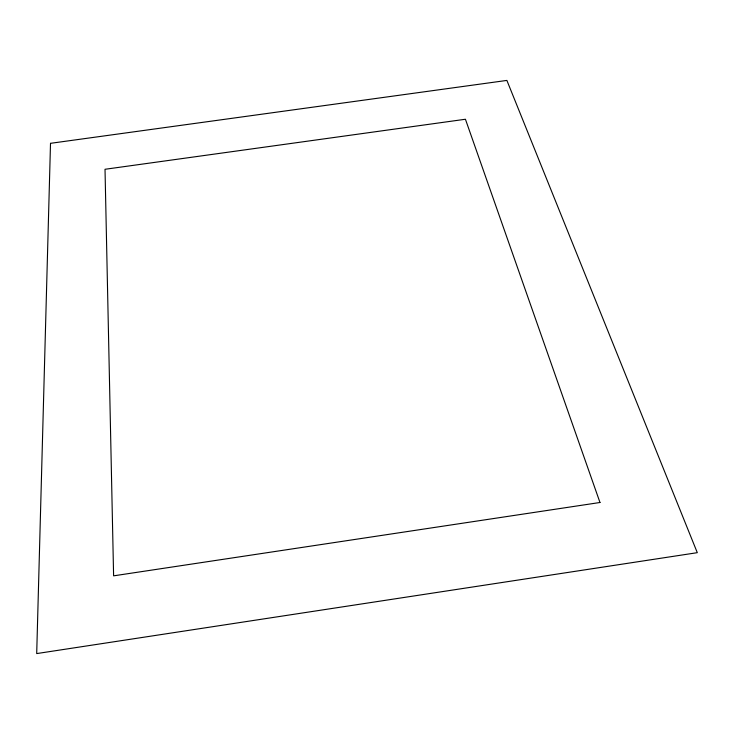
<?xml version="1.0" encoding="UTF-8"?>
<svg xmlns="http://www.w3.org/2000/svg" width="734" height="734" viewBox="0 0 734 734"><rect width="100%" height="100%" fill="white"/><g stroke="black" fill="none" stroke-linecap="round" stroke-linejoin="round"><path stroke-width="1.1" d="M50.508 143.323L36.7 653.581L697.3 552.674L506.882 80.419L50.508 143.323M599.981 502.496L113.605 575.841L105.017 169.279L465.429 119.247L599.981 502.496"/></g></svg>
